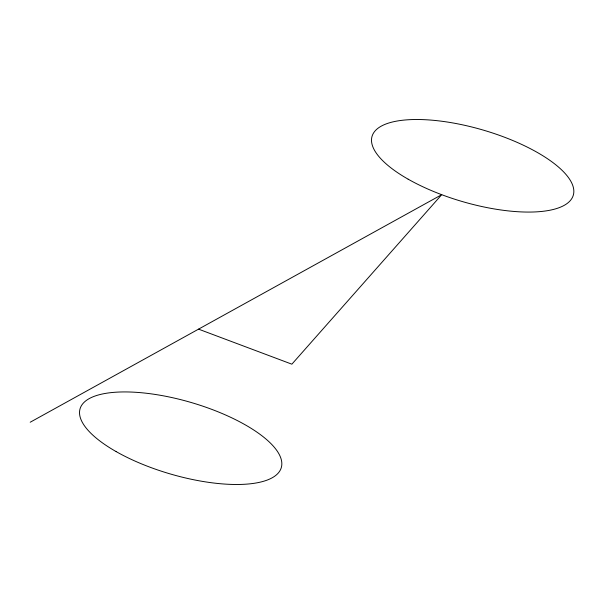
<?xml version="1.0" encoding="UTF-8"?>
<svg xmlns="http://www.w3.org/2000/svg" width="604" height="604" viewBox="0 0 604 604"><rect width="100%" height="100%" fill="white"/><g stroke="black" fill="none" stroke-linecap="round" stroke-linejoin="round"><path stroke-width="0.91" d="M30.2 422.234L441.713 194.684L291.868 364.182L198.542 329.142M116.142 451.596A104.824 37.221 16.3 0 0 280.399 469.889A104.824 37.221 16.3 0 0 145.496 393.151A104.824 37.221 16.3 0 0 116.142 451.596M408.138 179.177A104.824 37.221 16.3 0 0 572.403 197.463A104.824 37.221 16.3 0 0 437.5 120.725A104.824 37.221 16.3 0 0 408.138 179.177"/></g></svg>
